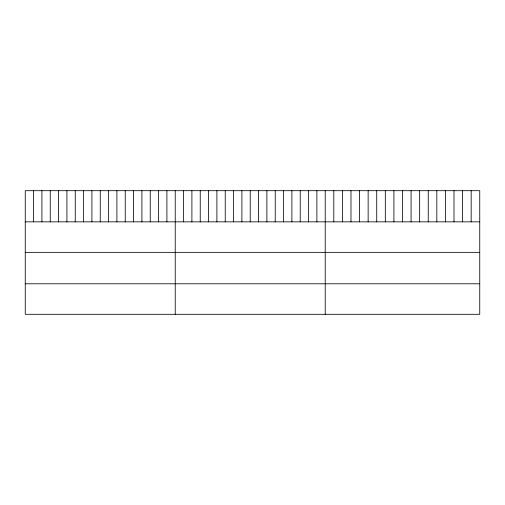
<?xml version="1.0" encoding="UTF-8"?>
<svg xmlns="http://www.w3.org/2000/svg" width="505" height="505" viewBox="0 0 505 505"><rect width="100%" height="100%" fill="white"/><g stroke="black" fill="none" stroke-linecap="round" stroke-linejoin="round"><path stroke-width="0.76" d="M479.75 221.846L479.75 314.306L25.25 314.306L25.25 190.694L479.75 190.694L479.75 221.846L25.25 221.846M25.25 252.355L479.75 252.355M25.25 283.791L479.75 283.791M471.165 190.694L471.165 221.846M462.58 190.694L462.58 221.846M453.995 190.694L453.995 221.846M445.41 190.694L445.41 221.846M436.825 190.694L436.825 221.846M428.24 190.694L428.24 221.846M419.655 190.694L419.655 221.846M411.07 190.694L411.07 221.846M402.485 190.694L402.485 221.846M393.9 190.694L393.9 221.846M385.315 190.694L385.315 221.846M376.73 190.694L376.73 221.846M368.145 190.694L368.145 221.846M359.56 190.694L359.56 221.846M350.975 190.694L350.975 221.846M342.39 190.694L342.39 221.846M333.805 190.694L333.805 221.846M325.22 190.694L325.22 314.306M316.887 190.694L316.887 221.846M308.555 190.694L308.555 221.846M300.223 190.694L300.223 221.846M291.89 190.694L291.89 221.846M283.558 190.694L283.558 221.846M275.225 190.694L275.225 221.846M266.892 190.694L266.892 221.846M258.56 190.694L258.56 221.846M250.227 190.694L250.227 221.846M241.895 190.694L241.895 221.846M233.562 190.694L233.562 221.846M225.23 190.694L225.23 221.846M216.898 190.694L216.898 221.846M208.565 190.694L208.565 221.846M200.232 190.694L200.232 221.846M191.9 190.694L191.9 221.846M183.567 190.694L183.567 221.846M175.235 190.694L175.235 314.306M166.902 190.694L166.902 221.846M158.57 190.694L158.57 221.846M150.237 190.694L150.237 221.846M141.905 190.694L141.905 221.846M133.572 190.694L133.572 221.846M125.24 190.694L125.24 221.846M116.907 190.694L116.907 221.846M108.575 190.694L108.575 221.846M100.243 190.694L100.243 221.846M91.91 190.694L91.91 221.846M83.578 190.694L83.578 221.846M75.245 190.694L75.245 221.846M66.912 190.694L66.912 221.846M58.58 190.694L58.58 221.846M50.247 190.694L50.247 221.846M41.915 190.694L41.915 221.846M33.583 190.694L33.583 221.846"/></g></svg>
